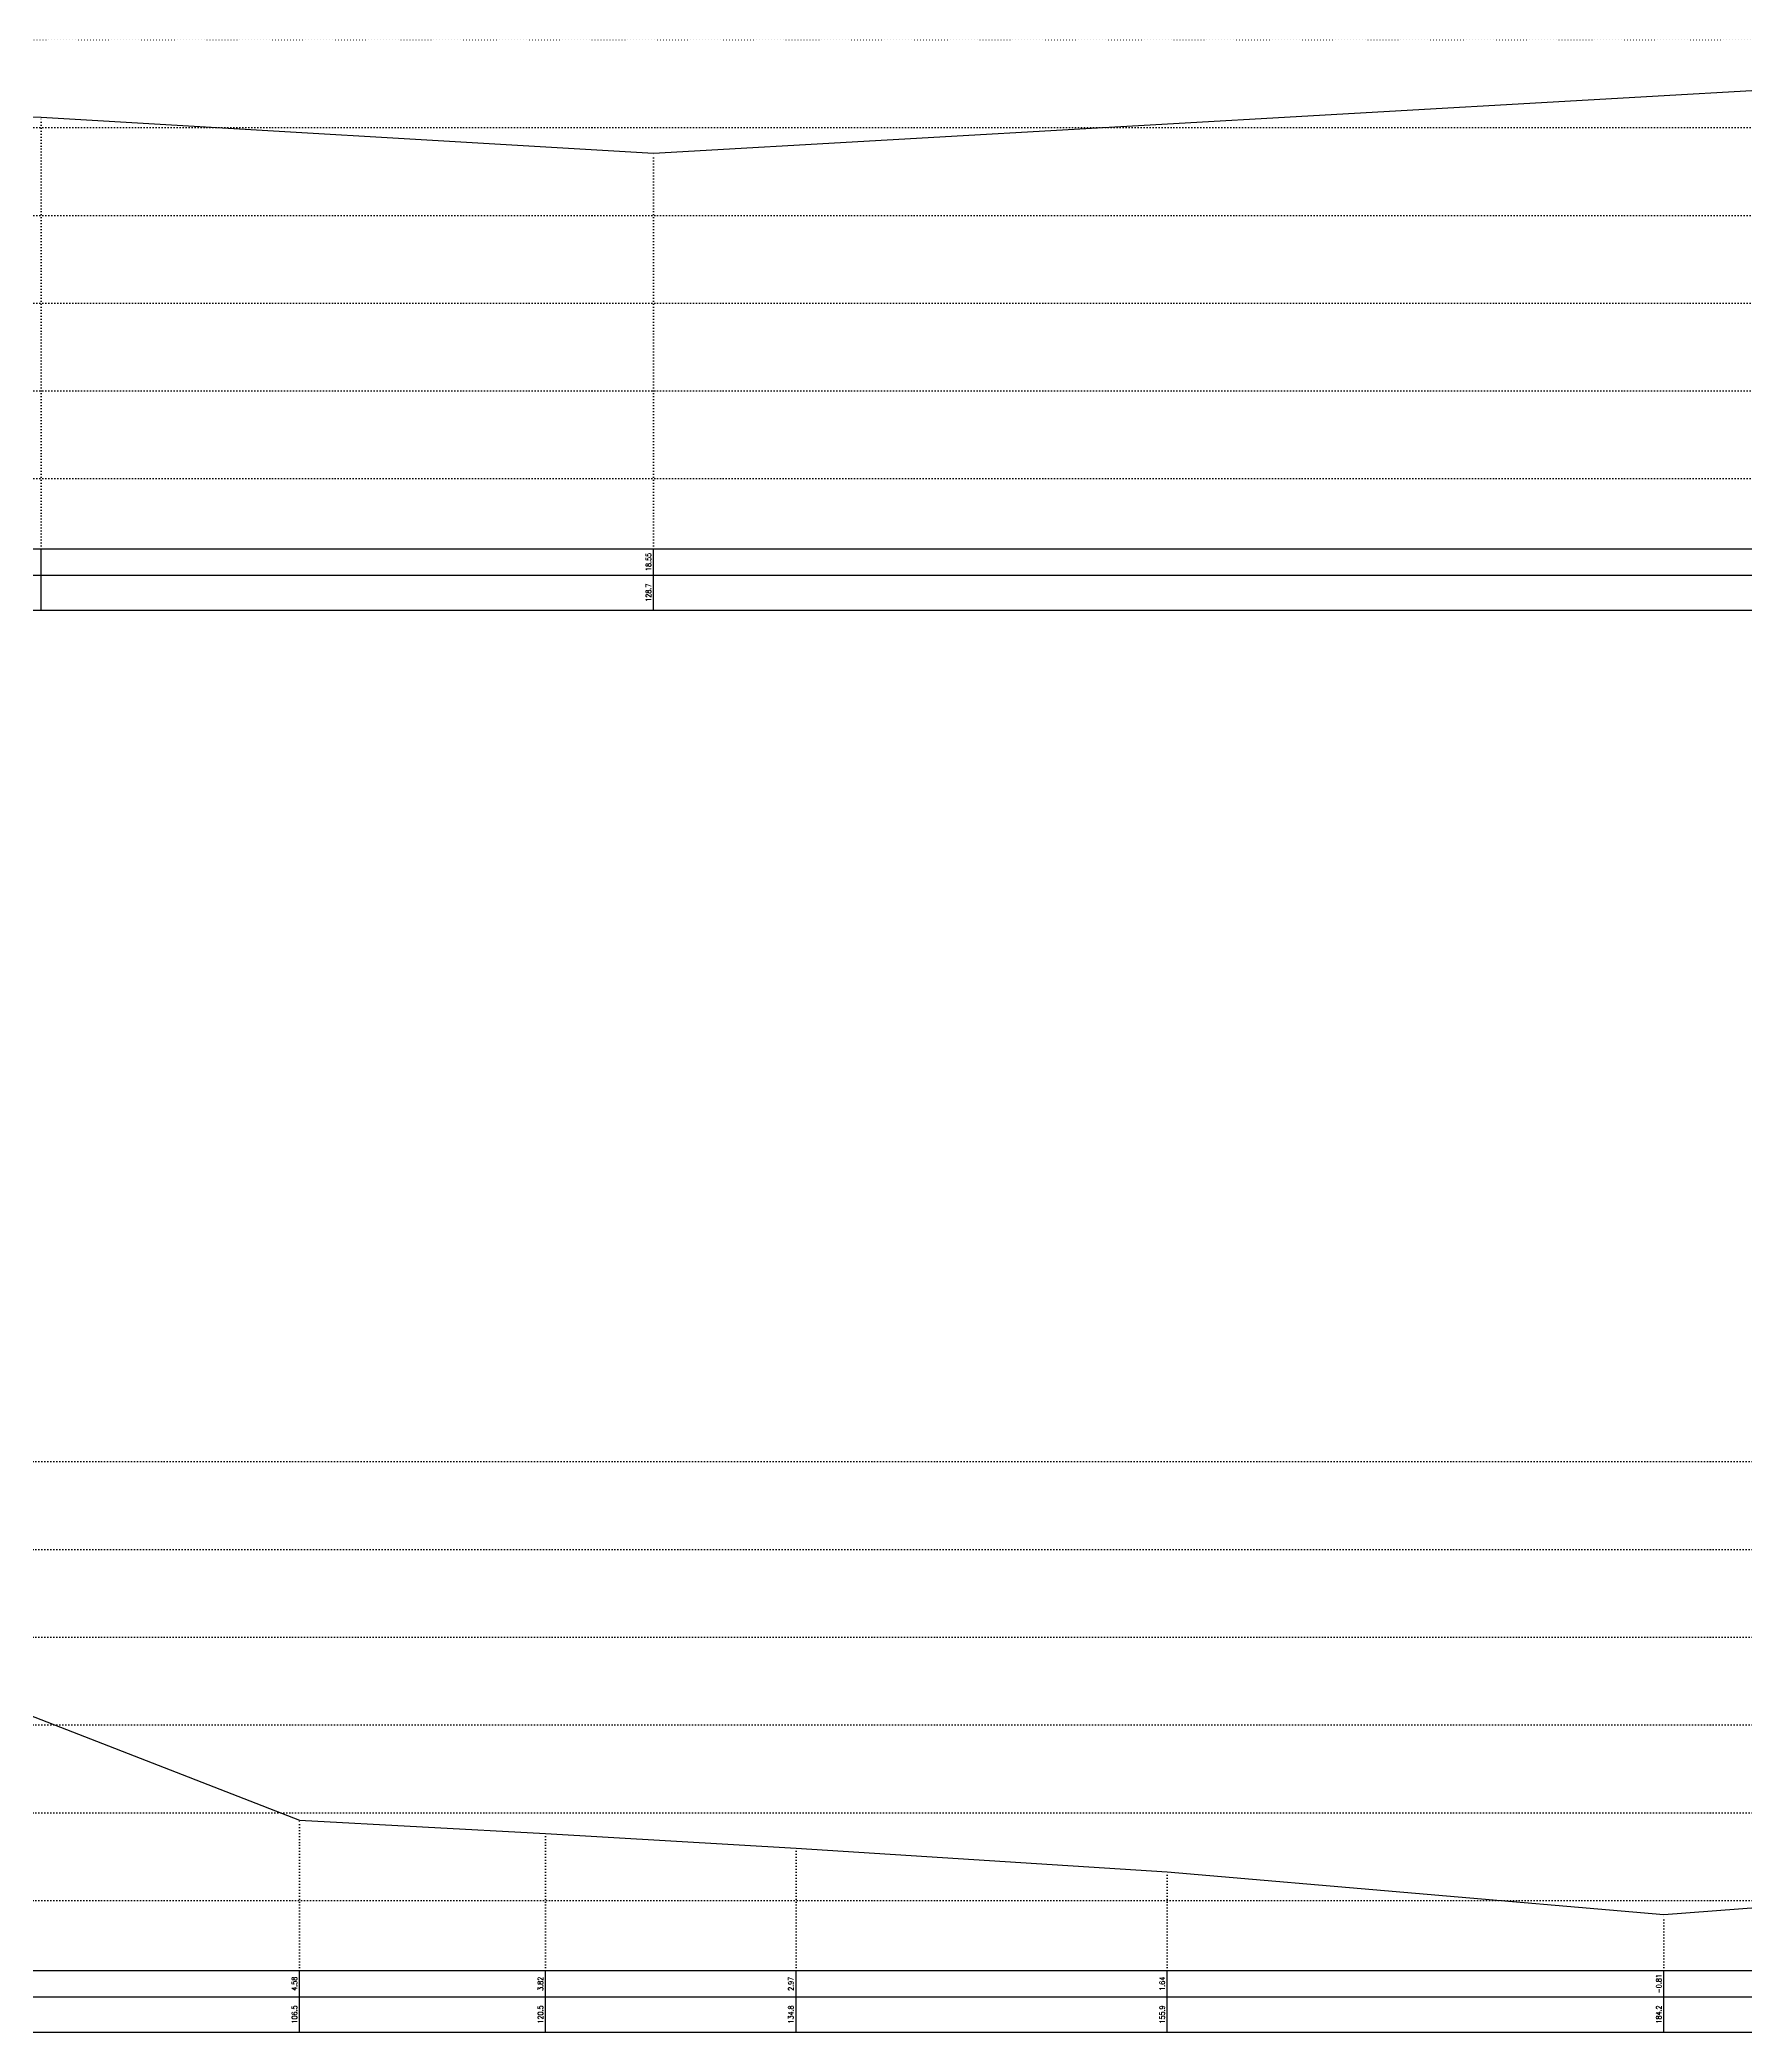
# Model space of a CAD drawing. Extents: x 391414 to 399140, y 3188456 to 3193760.
# Drawn here: x 392397 to 393368, y 3188456 to 3189591 of the extents above; entities that cross this region are included whole.
import ezdxf
from ezdxf.enums import TextEntityAlignment as Align

# ---------------------------------------------------------------- set-up
doc = ezdxf.new("R2010")
doc.units = 0
doc.linetypes.add('X4', pattern=[1.6, 0, -1.6])
for name, color, linetype in [('DMX', 1, 'CONTINUOUS'), ('zdm1', 2, 'CONTINUOUS'), ('ZDMT5', 3, 'CONTINUOUS')]:
    doc.layers.add(name, color=color, linetype=linetype)
doc.styles.add('HZ', font='rs.shx', dxfattribs={"width": 0.8, "bigfont": 'hztxt.shx'})

msp = doc.modelspace()

# ---------------------------------------------------------------- linework, layer by layer
at = {"layer": 'DMX', "linetype": 'Continuous', "flags": 128}
for points in [[(391460, 3189566.5), (391534.8, 3189548.5), (392397.7, 3189547.5), (392746.6, 3189527), (393412, 3189564.9), (393611.3, 3189561.5), (393885.2, 3189518.5), (394161.4, 3189465.5), (394379.6, 3189405.2), (394660.2, 3189380.3), (395019.9, 3189348), (395300.4, 3189341.1), (395580.9, 3189332.7)], [(391479.9, 3188764.6), (391595.6, 3188762.4), (392006.4, 3188765.4), (392299.8, 3188672.4), (392544.9, 3188577.1), (392685, 3188569.6), (392827.7, 3188561.1), (393039.2, 3188547.7), (393322, 3188523.3), (393604.8, 3188544.8), (393817.6, 3188542.6), (394100.4, 3188540.3), (394383.3, 3188543.9), (394594.7, 3188547), (394877.6, 3188549), (395090.3, 3188558.7), (395301.8, 3188565.6), (395444.5, 3188579.1)]]:
    msp.add_lwpolyline(points, dxfattribs=at)
at = {"layer": 'zdm1', "linetype": 'X4'}
for p, q in [((391445, 3189591.5), (399139.6, 3189591.5)), ((391445, 3189541.5), (399139.6, 3189541.5)), ((391445, 3189491.5), (399139.6, 3189491.5)), ((391445, 3189441.5), (399139.6, 3189441.5)), ((391445, 3189391.5), (399139.6, 3189391.5)), ((391445, 3189341.5), (399139.6, 3189341.5)), ((391464.9, 3188781.4), (396920.8, 3188781.4)), ((391464.9, 3188731.4), (396920.8, 3188731.4)), ((391464.9, 3188681.4), (396920.8, 3188681.4)), ((391464.9, 3188631.4), (396920.8, 3188631.4)), ((391464.9, 3188581.4), (396920.8, 3188581.4)), ((391464.9, 3188531.4), (396920.8, 3188531.4))]:
    msp.add_line(p, q, dxfattribs=at)
at = {"layer": 'zdm1', "linetype": 'Continuous'}
for p, q in [((391460, 3189301.5), (399129.6, 3189301.5)), ((391415, 3189286.5), (399129.6, 3189286.5)), ((391415, 3189266.5), (399129.6, 3189266.5)), ((391479.9, 3188491.4), (396910.8, 3188491.4)), ((391434.9, 3188476.4), (396910.8, 3188476.4)), ((391434.9, 3188456.4), (396910.8, 3188456.4))]:
    msp.add_line(p, q, dxfattribs=at)
at = {"layer": 'ZDMT5', "linetype": 'X4'}
for p, q in [((392397.7, 3189301.5), (392397.7, 3189547.5)), ((392746.6, 3189301.5), (392746.6, 3189527)), ((392544.9, 3188491.4), (392544.9, 3188577.1)), ((392685, 3188491.4), (392685, 3188569.6)), ((392827.7, 3188491.4), (392827.7, 3188561.1)), ((393039.2, 3188491.4), (393039.2, 3188547.7)), ((393322, 3188491.4), (393322, 3188523.3))]:
    msp.add_line(p, q, dxfattribs=at)
at = {"layer": 'ZDMT5', "linetype": 'Continuous'}
for p, q in [((392397.7, 3189266.5), (392397.7, 3189301.5)), ((392746.6, 3189266.5), (392746.6, 3189301.5)), ((392544.9, 3188456.4), (392544.9, 3188491.4)), ((392685, 3188456.4), (392685, 3188491.4)), ((392827.7, 3188456.4), (392827.7, 3188491.4)), ((393039.2, 3188456.4), (393039.2, 3188491.4)), ((393322, 3188456.4), (393322, 3188491.4))]:
    msp.add_line(p, q, dxfattribs=at)

# ---------------------------------------------------------------- texts
at = {"layer": 'ZDMT5', "linetype": 'Continuous', "style": 'HZ', "width": 0.8}
for s, p in [('18.55', (392746.1, 3189294)), ('128.7', (392746.1, 3189276.5)), ('4.58', (392544.4, 3188483.9)), ('3.82', (392684.5, 3188483.9)), ('2.97', (392827.2, 3188483.9)), ('1.64', (393038.7, 3188483.9)), ('-0.81', (393321.5, 3188483.9)), ('106.5', (392544.4, 3188466.4)), ('120.5', (392684.5, 3188466.4)), ('134.8', (392827.2, 3188466.4)), ('184.2', (393321.5, 3188466.4)), ('155.9', (393038.7, 3188466.4))]:
    msp.add_text(s, height=3, rotation=90, dxfattribs=at).set_placement(p, align=Align.BOTTOM_CENTER)

doc.saveas('drawing.dxf')
